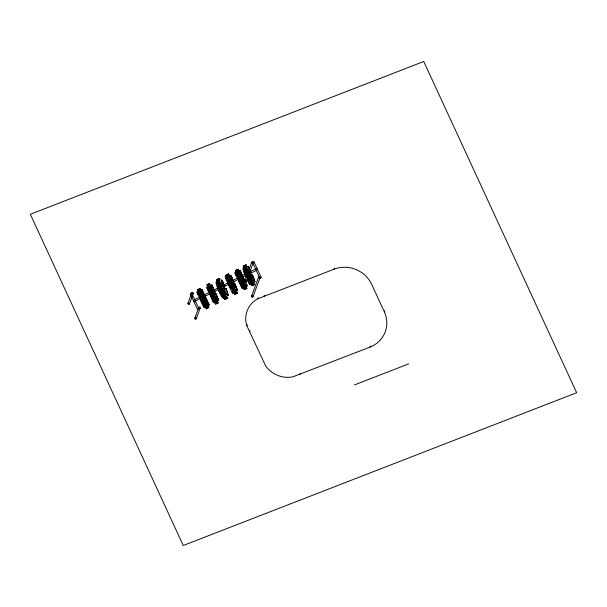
<?xml version="1.0" encoding="UTF-8"?>
<svg xmlns="http://www.w3.org/2000/svg" width="607" height="607" viewBox="0 0 607 607"><rect width="100%" height="100%" fill="white"/><g stroke="black" fill="none" stroke-linecap="round" stroke-linejoin="round"><path stroke-width="0.91" d="M250.213 269.781L249.636 270.904M226.1 288.454L224.977 288.833A6.381 0.782 67 0 0 223.027 284.546L223.581 282.953A8.604 1.055 67 0 0 221.813 283.067A8.604 1.055 67 0 0 227.352 295.199A8.604 1.055 67 0 0 226.244 288.803L224.499 289.038A6.381 0.782 67 0 0 222.541 284.751L223.293 283.074A8.604 1.055 67 0 0 220.994 280.108M210.083 293.621L204.976 296.277M233.027 280.578L233.156 280.123L233.907 281.671M194.012 301.74L193.307 300.351L194.012 301.74L200.78 298.325M187.973 303.432L191.835 292.87M189.414 304.008A0.774 0.728 20.1 0 0 188.572 302.984A0.774 0.728 20.1 0 0 188.094 304.16A0.774 0.728 20.1 0 0 189.414 304.008L193.276 293.447M194.817 318.25L198.755 307.468M196.258 318.827A0.774 0.728 20.1 0 0 195.416 317.802A0.774 0.728 20.1 0 0 194.938 318.978A0.774 0.728 20.1 0 0 196.258 318.827L200.196 308.053M244.712 281.39L251.708 262.262M246.154 281.974A0.774 0.728 20.1 0 0 245.311 280.95A0.774 0.728 20.1 0 0 244.833 282.126A0.774 0.728 20.1 0 0 246.154 281.974L253.149 262.846M251.548 296.208L258.552 277.08M252.99 296.793A0.774 0.728 20.1 0 0 252.148 295.768A0.774 0.728 20.1 0 0 251.67 296.937A0.774 0.728 20.1 0 0 252.99 296.793L259.993 277.665A0.774 0.728 20.1 0 1 259.584 278.059M384.755 310.678L384.345 311.801A28.688 26.958 20.1 0 1 369.989 347.121L292.817 376.848A25.782 24.227 20.1 0 1 265.654 365.938L246.882 325.822L247.292 324.707M246.882 325.822L246.525 324.828A25.357 23.825 20.1 0 1 256.928 299.243L257.884 298.765L258.294 297.65M249.606 331.726L250.016 330.603M263.962 296.406L264.371 295.283M257.884 298.765L334.009 269.197L334.419 268.074M299.934 374.329L300.344 373.206M369.989 347.121L370.399 345.998M250.388 271.61L250.85 272.338M200.644 298.295L200.105 298.356M214.028 289.843L214.946 291.314L214.567 291.102M253.946 261.784L252.535 262.33L253.946 261.731L261.23 277.513L259.872 278.203L260.433 277.672M213.034 289.38L213.543 288.287L211.653 284.774L218.748 300.382L215.933 293.477L215.083 293.803L215.614 293.568M232.041 279.789L232.549 278.689L230.66 275.176L237.754 290.791L234.932 283.879L234.082 284.205M212.936 289.129L213.254 288.416L211.365 284.903M231.935 279.531C233.096 278.567 230.136 274.85 230.501 275.775M199.627 295.966L198.489 295.624L196.926 291.959L204.164 307.506L200.887 300.806L201.228 300.632M237.625 276.784L236.487 276.443L234.932 272.771L242.163 288.325L238.885 281.625L239.401 281.345M197.874 309.259L197.601 309.57L198.216 309.494M239.659 281.178L239.15 281.458L242.451 288.188L242.193 287.452M194.157 299.926L199.233 297.362M209.377 292.24L204.301 294.797L205.856 298.075M213.603 290.1L217.837 287.968M224.605 284.546L227.982 282.839M233.058 280.275L237.291 278.143M242.36 275.578L244.902 274.296M249.97 271.731L255.896 268.742M214.309 291.489L218.535 289.349M225.303 285.935L228.687 284.228M233.763 281.663L237.99 279.524M243.066 276.959L245.6 275.684M250.752 271.617C250.995 273.188 253.878 272.065 256.594 270.13M236.487 276.443L236.92 276.451M198.489 295.624L197.958 293.674M243.688 279.364L244.803 280.859M200.887 300.806L204.21 306.952M234.932 283.879L233.999 284.213M252.239 275.085L251.07 275.548L252.74 275.328A8.604 0.653 66.3 0 1 254.743 281.898A8.604 0.653 66.3 0 1 249.818 271.761M252.208 275.123L252.588 274.979M222.541 284.751L223.027 284.546M224.499 289.038L224.977 288.833M354.42 384.937L408.587 363.897M237.299 278.006L238.27 278.894M199.293 297.195C200.416 296.967 200.454 299.706 199.756 298.303M260.623 277.596L261.23 277.513M234.568 284.023L237.466 290.92L237.003 290.275M199.506 295.715L198.914 295.632M190.363 293.818L191.721 293.181L190.317 293.788L197.601 309.57M251.344 272.93L250.949 272.535M228.627 273.894L228.702 274.531M228.68 274.015L229.006 275.79M228.536 274.083L228.558 274.592M228.186 274.235L228.065 274.812M227.534 274.387L227.61 275.024M227.132 274.569L227.648 276.405M226.669 274.781L227.193 276.61M226.722 274.895L226.601 275.472M226.236 275.115L226.259 275.631M226.092 275.183L226.563 276.898M237.003 293.173L237.125 292.597M236.51 293.393L236.631 292.817M235.653 293.788L235.63 293.272M235.046 294.061L235.167 293.477M235.235 294.251L234.621 293.333M209.673 283.613L209.696 284.122M209.529 283.681L209.999 285.389M209.134 283.712L209.658 285.548M208.178 284.288L208.201 284.797M207.723 284.493L207.602 285.07M207.23 284.713L207.556 286.489M218.353 300.457L215.644 293.606M217.996 302.772L218.171 302.309M217.655 302.931L217.632 302.415M217.511 302.992L217.541 302.597M217.245 303.394L216.623 302.476M216.646 303.379L216.676 302.984M216.191 303.591L216.168 303.075M216.046 303.652L216.077 303.257M215.751 304.069L214.446 301.831M238.255 278.135L237.678 278.165M252.542 262.391L259.872 278.203M224.863 286.018C225.5 287.065 224.142 283.773 224.34 285.047M204.271 294.714L204.536 295.351M208.52 290.791L208.224 290.313M224.59 286.163L224.287 285.578M242.982 277.027L242.466 275.988M228.619 274.963L227.997 274.045L228.657 275.95M228.475 275.024L227.989 274.182L228.209 274.751M237.2 293.234L236.032 291.064M236.229 292.612L236.707 293.454M236.085 292.673L236.707 293.591L236.487 292.885M235.622 292.885L236.244 293.796L236.085 293.204M235.22 293.06L235.842 293.978L235.683 293.386M226.229 278.021L225.774 277.376L225.903 277.854M234.765 293.272L235.243 294.114M234.272 293.492L234.757 294.334M234.127 293.553L234.894 294.403L234.734 293.811M232.405 292.346L232.754 292.931M208.96 284.713L208.391 283.917L208.603 284.615M208.102 285.108L207.526 284.304L207.746 285.009M207.526 284.44L208.004 285.282M218.194 302.825L217.025 300.662M207.609 285.328L207.04 284.524L207.253 285.229M217.708 303.045L216.54 300.882M217.086 302.271L217.564 303.113M216.221 302.658L216.699 303.5M206.941 287.748L206.479 287.103L213.573 302.718L212.511 299.866M215.758 302.863L216.244 303.705M215.614 302.931L216.1 303.773M215.273 303.09L215.751 303.932M215.128 303.151L215.895 304.001L215.728 303.409M257.095 269.235L257.444 269.698L257.087 268.78M238.24 269.69L237.898 269.182M238.103 269.758L237.754 269.25M237.754 269.918L237.474 269.523M246.783 285.631L247.026 286.056L246.761 285.32M237.322 269.462L237.618 269.986M246.563 287.809L246.92 288.446L246.541 287.422M246.427 287.87L246.708 288.264M236.298 270.601L236.009 270.206M236.161 270.661L235.873 270.274M246.078 288.029L246.434 288.674L246.055 287.65M245.987 288.211L246.222 288.492M245.532 288.424L245.835 288.955L245.456 287.93M245.084 288.5L245.38 289.023M245.129 288.613L245.365 288.886M244.621 288.712L244.917 289.236M244.674 288.826L244.978 289.357L244.598 288.325M235.213 272.642L235.926 273.985M244.477 288.78L244.909 289.107M244.189 289.053L244.492 289.585L244.113 288.553M243.991 289.008L244.424 289.327M201.782 289.691L202.025 290.116M200.242 288.871L199.809 288.553M199.802 288.416L200.098 288.94M199.756 289.099L199.407 288.462L200.333 290.237M199.612 289.167L199.271 288.659M199.157 289.38L198.868 288.993M198.755 289.569L198.466 289.175M198.299 289.782L198.011 289.395M198.155 289.85L197.867 289.456M208.08 307.218L208.368 307.605M207.935 307.286L208.224 307.673M197.814 290.009L197.525 289.622M197.67 290.078L197.381 289.683M207.131 307.795L207.366 308.075M206.623 307.901L206.972 308.538L206.6 307.514M235.888 291.132L237.193 293.371L236.98 292.665M235.539 291.284L236.275 292.718M235.402 291.352L236.131 292.786M234.939 291.557L235.675 292.991M234.537 291.739L235.273 293.173M234.074 291.944L234.81 293.378M233.93 292.013L234.666 293.447M234.325 293.598L232.686 290.328M226.502 279.228C220.508 267.05 235.569 300.958 232.086 291.671M216.889 300.723L218.194 302.961L218.027 302.377M216.395 300.943L217.131 302.385M215.94 301.155L216.669 302.59M215.531 301.338L216.267 302.772M215.075 301.542L215.811 302.976M214.931 301.611L215.667 303.045M214.582 301.762L215.318 303.197M240.501 271.853L239.788 270.502L240.046 271.238M246.601 284.577L247.307 285.92L245.888 282.566M238.194 269.576L239.644 272.505M238.05 269.645L238.68 270.897M237.709 269.804L238.339 271.056M238.194 271.124L237.329 269.591M237.739 271.337L236.867 269.804M237.337 271.519L236.411 269.872M236.244 270.487L236.882 271.739M236.108 270.547L236.738 271.799M236.396 271.959L235.524 270.434M236.252 272.027L235.326 270.381M208.596 303.758L209.309 305.109L202.07 289.554L202.814 291.398M200.189 288.757L200.818 290.009M200.682 290.078L199.756 288.431M199.559 289.053L200.189 290.305M199.104 289.266L199.733 290.518M198.701 289.456L199.331 290.707M198.246 289.668L198.876 290.92M198.102 289.736L198.732 290.988M197.761 289.896L198.39 291.148M197.616 289.964L198.246 291.216M214.294 291.041L213.99 289.964M238.779 270.73L241.791 276.997M238.634 270.798L239.507 272.573M238.293 270.957L239.158 272.733M238.149 271.026L239.014 272.801M237.694 271.238L238.559 273.013M237.291 271.42L238.164 273.203M236.836 271.632L237.701 273.416M236.692 271.701L237.557 273.484M236.351 271.86L237.216 273.643M236.206 271.928L237.071 273.704M236.07 291.163L234.082 287.012M234.985 289.296L235.926 291.223M234.643 289.448L235.584 291.383M234.499 289.516L235.44 291.443M234.977 291.648L232.989 287.506M233.634 289.903L234.575 291.83M233.179 290.108L234.112 292.043M233.976 292.104L231.988 287.953M232.549 290.396L234.75 294.471L234.59 293.879M233.483 292.324L231.495 288.173M217.45 298.796L215.864 295.503M217.071 300.753L215.083 296.603M215.986 298.894L216.927 300.822M215.644 299.046L216.578 300.973M216.433 301.042L214.446 296.891M215.037 299.319L215.978 301.247M208.649 286.512L209.256 287.748M214.635 299.501L215.576 301.429M214.172 299.706L215.113 301.633M214.969 301.702L212.981 297.551M213.687 299.926L214.628 301.854M213.543 299.995L214.483 301.922M200.773 289.911L202.655 293.796M200.636 289.979L201.501 291.755M200.287 290.138L201.16 291.921M200.151 290.207L201.016 291.982M199.688 290.419L200.56 292.202M199.293 290.609L200.158 292.384M198.83 290.821L199.703 292.597M198.686 290.89L199.559 292.665M198.345 291.049L200.227 294.926M198.201 291.117L199.073 292.893M198.595 294.532L197.214 291.823L197.472 292.559M241.169 273.218L242.906 276.86M239.469 272.497L245.008 284.326M239.128 272.657L240.175 274.834M238.983 272.725L241.161 277.293M238.528 272.938L239.575 275.115M238.126 273.12L239.173 275.305M237.671 273.332L238.718 275.517M237.527 273.4L238.574 275.586M237.185 273.56L239.363 278.127M237.041 273.628L241.548 283.196M236.593 275.35L241.707 286.345M203.163 292.399L203.982 294.107M207.928 302.4L206.031 298.409M201.463 291.679L203.641 296.246M201.122 291.838L202.169 294.023M200.978 291.906L202.025 294.092M200.522 292.119L201.57 294.304M200.12 292.308L201.167 294.486M199.665 292.521L204.172 302.089M199.521 292.589L200.568 294.767M199.035 292.817L200.082 294.994M240.152 274.781L243.635 282.225M239.553 275.062L243.028 282.505M239.15 275.252L242.633 282.687M238.695 275.464L242.17 282.9M238.551 275.532L242.034 282.968M202.632 293.742L206.114 301.178M202.146 293.97L203.299 296.406M202.002 294.038L205.485 301.474M201.547 294.251L205.029 301.687M201.145 294.441L204.627 301.876M200.545 294.714L204.028 302.157M200.204 294.881L203.686 302.316M200.06 294.941L201.213 297.384M199.415 296.246L201.896 301.542M235.152 286.512L235.721 287.71M235.015 289.364L230.592 279.63M233.596 287.232L234.674 289.524M233.452 287.293L234.53 289.585M232.587 287.68L233.665 289.979M232.124 287.893L233.209 290.184M232.716 290.404L228.293 280.662M216.016 298.963L211.585 289.22M215.667 299.114L211.244 289.38M213.99 297.096L215.068 299.388M213.588 297.278L214.666 299.57M209.779 290.04L214.203 299.782M213.717 300.002L209.286 290.26M212.496 297.771L213.573 300.063M241.783 276.974L245.152 284.258M241.647 277.065L242.815 279.569M241.305 277.224L242.474 279.728M241.154 277.27L244.522 284.554M239.355 278.105L242.717 285.389M203.633 296.224L205.97 301.247M203.292 296.383L206.661 303.667M201.205 297.362L204.574 304.646M384.345 311.801L371.659 284.319A28.688 26.958 20.1 0 0 334.009 269.197M245.061 280.753L240.076 270.373L241.632 274.038M243.855 278.894L244.78 280.882M192.487 294.79L198.626 308.083M234.871 285.905L230.857 276.754M234.097 287.05L231.806 282.012M233.612 287.27L229.325 277.604M233.467 287.339L231.176 282.293M231.859 285.047L233.005 287.543M232.602 287.726L228.315 278.059M232.14 287.93L229.848 282.892M231.995 287.999L229.704 282.961M231.51 288.219L227.223 278.552M230.265 287.984L228.74 284.622M213.952 294.152L215.098 296.648M213.315 294.433L214.461 296.937M214.005 297.142L209.719 287.475M213.603 297.324L209.316 287.657M211.995 295.032L213.125 297.483M211.851 295.093L212.996 297.597M212.511 297.817L210.219 292.771M243.612 282.179L244.667 284.486M243.012 282.46L244.909 286.656M242.61 282.65L244.507 286.838M242.155 282.862L243.202 285.169M242.011 282.93L243.066 285.229M241.525 283.158L242.58 285.457M236.776 276.306L235.22 272.748M206.775 300.07L207.602 301.884M206.092 301.14L207.989 305.329M205.948 301.209L207.002 303.508M205.462 301.436L207.366 305.625M205.007 301.649L206.061 303.948M204.605 301.831L205.659 304.137M204.149 302.043L205.204 304.35M204.005 302.111L205.06 304.418M203.664 302.271L205.561 306.467M202.207 302.203L203.034 304.016M231.859 285.055L229.643 280.055M214.028 291.459L214.946 293.507M213.952 294.16L211.729 289.16M213.315 294.448L210.174 287.27M211.851 295.108L209.635 290.1M245.114 284.19L245.994 286.147M244.97 284.258L245.85 286.216M244.629 284.417L245.509 286.375M244.484 284.486L245.365 286.436M243.172 285.1L244.052 287.05M243.028 285.161L243.908 287.119M242.686 285.32L243.566 287.278M242.542 285.389L243.422 287.346M206.972 303.439L207.852 305.397M206.63 303.599L207.503 305.556M206.023 303.879L206.904 305.837M205.629 304.069L206.509 306.027M205.174 304.282L206.046 306.239M205.029 304.35L205.91 306.307M204.544 304.577L205.424 306.535M231.821 282.027L229.097 275.631M231.184 282.316L229.18 277.672M229.863 282.915L227.86 278.264M229.719 282.976L227.003 276.58M227.572 281.974L228.429 283.939M213.171 289.501L213.74 290.806M209.142 290.321L210.227 292.794M208.573 291.572L213.861 302.59L213.732 302.111M252.3 275.1L252.451 275.457A8.604 0.653 66.3 0 1 253.536 280.548M245.949 286.056L246.594 287.528M245.805 286.117L246.45 287.597M245.463 286.284L246.108 287.756M245.319 286.345L245.964 287.824M244.864 286.557L245.509 288.037M244.462 286.747L245.107 288.226M244.006 286.959L244.651 288.439M243.862 287.028L244.507 288.507M243.521 287.187L244.166 288.666M243.377 287.255L244.022 288.727M207.951 305.238L208.596 306.717M207.806 305.306L208.451 306.778M207.465 305.465L208.11 306.937M207.321 305.533L207.966 307.005M206.866 305.746L207.511 307.218M206.463 305.936L207.108 307.408M206.008 306.148L206.653 307.62M205.864 306.216L206.509 307.688M205.523 306.376L206.168 307.848M205.378 306.436L206.334 308.697M203.709 305.533L204.445 307.271M229.666 277.452L230.614 279.675M228.718 277.877L229.666 280.108M227.367 278.484L228.315 280.715M210.811 286.982L211.76 289.205M210.667 287.043L211.615 289.273M210.318 287.202L211.274 289.425M208.854 287.862L209.802 290.085M208.709 287.93L209.658 290.154M208.368 288.082L209.316 290.305M208.224 288.15L209.172 290.374M225.812 288.575L225.956 288.924A8.604 1.055 67 0 1 227.564 295.844M228.953 275.692L229.704 277.528M228.611 275.851L229.363 277.68M228.467 275.912L229.218 277.748M228.004 276.124L228.756 277.953M228.353 278.135L227.155 275.092M227.898 278.34L226.692 275.297M226.654 276.731L227.405 278.56M226.51 276.8L227.261 278.628M226.259 278.825L226.836 280.229M212.427 287.756L211.494 285.373M210.098 285.229L210.849 287.058M209.954 285.29L210.705 287.126M209.605 285.449L210.356 287.278M209.461 285.51L210.212 287.346M209.005 285.722L209.756 287.551M208.603 285.897L209.354 287.733M208.14 286.109L208.891 287.938M207.996 286.17L208.747 288.006M207.655 286.329L208.406 288.158M207.511 286.39L208.262 288.226M207.829 289.827L206.896 287.445M246.396 287.49L246.768 288.378M245.911 287.71L246.283 288.606M245.053 288.113L245.425 289.008M237.413 269.409L237.732 270.191M244.454 288.393L244.765 289.167M243.968 288.621L244.28 289.395M208.762 304.502L209.013 305.131M201.79 289.797L202.048 290.427M208.542 306.603L208.907 307.499M208.398 306.672L208.762 307.567M208.057 306.831L208.421 307.726M207.913 306.899L208.277 307.795M207.457 307.112L207.829 308.136M207.055 307.301L207.419 308.197M206.456 307.582L206.82 308.47M206.114 307.741L206.486 308.766M205.97 307.81L206.342 308.834M197.958 289.273L198.322 290.169M197.814 289.342L198.125 290.123M228.649 274.417L229.143 275.73M228.012 274.698L228.513 276.01M227.557 274.91L228.057 276.223M226.548 275.358L227.048 276.678M226.206 275.517L226.699 276.83M209.643 284.015L210.143 285.328M209.013 284.296L209.514 285.609M208.55 284.501L209.051 285.814M208.148 284.683L208.649 285.996M207.693 284.895L208.186 286.208M207.548 284.956L208.049 286.269M207.199 285.115L207.7 286.428M225.956 275.115L226.115 275.692M216.024 303.143L216.183 303.728M209.392 283.606L209.552 284.19M209.21 284.349L208.854 283.704L209.066 284.41M251.981 263.135A0.774 0.728 20.1 0 1 252.117 261.875A0.774 0.728 20.1 0 1 253.195 262.656M191.858 293.431A0.774 0.728 20.1 0 1 192.305 292.453A0.774 0.728 20.1 0 1 193.307 293.006A0.774 0.728 20.1 0 1 192.677 293.887M258.817 277.953A0.774 0.728 20.1 0 1 259.546 276.693M198.717 307.848A0.774 0.728 20.1 0 1 199.422 307.028A0.774 0.728 20.1 0 1 200.249 307.802A0.774 0.728 20.1 0 1 199.4 308.485M226.267 298.136A10.736 1.313 67 0 1 220.531 289.122A10.736 1.313 67 0 1 218.626 279.842M227.64 298.075A10.607 1.297 67 0 1 223.148 291.011A10.607 1.297 67 0 1 219.119 279.395M219.188 278.712A10.607 1.297 67 0 1 219.544 278.681M227.564 297.453A10.607 1.297 67 0 1 223.566 292.278A10.607 1.297 67 0 1 218.975 279.455M219.044 278.772A10.607 1.297 67 0 1 219.4 278.742M222.951 297.9A8.604 1.055 67 0 1 218.414 290.116A8.604 1.055 67 0 1 216.38 282.164M227.155 298.28A10.607 1.297 67 0 1 221.555 288.689A10.736 1.313 67 0 1 219.006 278.772M219.059 278.894A10.607 1.297 67 0 0 221.555 288.689A10.736 1.313 67 0 0 227.208 298.401M227.01 298.341A10.607 1.297 67 0 1 221.411 288.75A10.736 1.313 67 0 1 218.861 278.833M218.915 278.954A10.607 1.297 67 0 0 221.411 288.75A10.736 1.313 67 0 0 227.064 298.462M225.174 298.598A10.736 1.313 67 0 1 219.984 290.874A10.736 1.313 67 0 1 216.904 279.66M225.804 298.333A10.736 1.313 67 0 1 220.622 290.609A10.736 1.313 67 0 1 217.541 279.395M226.214 298.022A10.607 1.297 67 0 1 221.092 290.396A10.607 1.297 67 0 1 218.05 279.319M227.064 295.328A8.604 1.055 67 0 1 225.561 292.855M224.666 291.072A8.604 1.055 67 0 1 223.755 289.076M222.89 287.005A8.604 1.055 67 0 1 221.525 283.188M225.66 298.394A10.736 1.313 67 0 1 220.478 290.67A10.736 1.313 67 0 1 217.397 279.455M225.243 299.236A10.736 1.313 67 0 1 219.575 289.524A10.736 1.313 67 0 1 217.048 279.599M224.56 298.348A10.607 1.297 67 0 1 218.93 286.838A10.607 1.297 67 0 1 217.443 279.577M225.607 298.28A10.607 1.297 67 0 1 225.182 298.985M226.601 298.659A10.736 1.313 67 0 1 220.402 287.657A10.736 1.313 67 0 1 219.028 279.675M226.548 298.538A10.607 1.297 67 0 1 220.432 287.672A10.607 1.297 67 0 1 219.074 279.789M224.211 290.04A10.607 1.297 67 0 1 225.151 292.513M227.762 297.506A10.736 1.313 67 0 1 222.025 288.484A10.736 1.313 67 0 1 220.129 279.205M225.751 298.219A10.607 1.297 67 0 1 220.629 290.586A10.607 1.297 67 0 1 217.587 279.516M220.053 293.022A8.604 1.055 67 0 1 218.277 288.955M216.327 282.612A8.604 1.055 67 0 1 216.38 282.058M227.617 297.567A10.736 1.313 67 0 1 222.435 289.835A10.736 1.313 67 0 1 219.355 278.621M224.211 298.5A10.607 1.297 67 0 1 218.588 286.99A10.607 1.297 67 0 1 217.094 279.721M225.189 299.114A10.607 1.297 67 0 1 224.833 299.137M224.066 298.561A10.607 1.297 67 0 1 219.453 289.585A10.607 1.297 67 0 1 216.524 280.495M216.593 279.804A10.607 1.297 67 0 1 216.949 279.781M225.045 299.175A10.607 1.297 67 0 1 224.689 299.198M250.213 272.338A6.381 0.478 66.3 0 1 251.556 275.335M253.119 285.207A10.736 0.812 66.3 0 1 247.284 274.053A10.736 0.812 66.3 0 1 245.167 266.39M253.809 283.719A10.607 0.797 66.3 0 1 248.802 273.416A10.736 0.812 66.3 0 0 254.621 284.554M248.453 272.581A10.607 0.797 66.3 0 1 246.199 265.16M254.568 284.433A10.607 0.797 66.3 0 1 254.325 284.402M254.424 284.493A10.607 0.797 66.3 0 1 248.658 273.476A10.736 0.812 66.3 0 0 254.477 284.615M248.309 272.642A10.607 0.797 66.3 0 1 246.055 265.221M252.762 279.076A8.604 0.653 66.3 0 1 250.979 275.29M247.815 267.019A8.604 0.653 66.3 0 1 249.007 268.135M248.878 269.349A8.604 0.653 66.3 0 1 249.295 268.006M249.864 284.319A8.604 0.653 66.3 0 1 246.996 279.432M246.078 277.437A8.604 0.653 66.3 0 1 243.073 268.681M254.075 284.645A10.607 0.797 66.3 0 1 248.673 274.47A10.736 0.812 66.3 0 0 254.075 284.129M245.524 265.98A10.607 0.797 66.3 0 0 247.96 272.793A10.736 0.812 66.3 0 1 245.653 265.251M245.463 265.35A10.607 0.797 66.3 0 1 245.706 265.373M253.878 284.076A10.607 0.797 66.3 0 1 248.529 274.531A10.736 0.812 66.3 0 0 253.931 284.19M245.38 266.041A10.607 0.797 66.3 0 0 247.815 272.862A10.736 0.812 66.3 0 1 245.509 265.32M245.319 265.411A10.607 0.797 66.3 0 1 245.562 265.441M252.026 285.692A10.736 0.812 66.3 0 1 247.307 277.103M243.551 266.177A10.736 0.812 66.3 0 0 246.928 276.246A10.607 0.797 66.3 0 1 243.604 266.298M252.603 284.774A10.736 0.812 66.3 0 1 247.937 276.822A10.607 0.797 66.3 0 0 251.852 284.584M246.821 274.258A10.736 0.812 66.3 0 1 244.189 265.896M253.066 285.085A10.607 0.797 66.3 0 1 247.846 275.335A10.607 0.797 66.3 0 1 244.697 265.82M252.459 284.835A10.736 0.812 66.3 0 1 247.793 276.883A10.607 0.797 66.3 0 0 251.708 284.645M244.044 265.965A10.736 0.812 66.3 0 0 247.413 276.033A10.607 0.797 66.3 0 1 243.908 266.685M252.171 285.624A10.736 0.812 66.3 0 1 247.451 277.035A10.607 0.797 66.3 0 0 252.117 285.502M243.695 266.116A10.736 0.812 66.3 0 0 247.072 276.185A10.607 0.797 66.3 0 1 243.748 266.238M243.855 266.056A10.607 0.797 66.3 0 1 244.09 266.086M252.406 284.721A10.607 0.797 66.3 0 1 252.224 285.328M253.468 284.395A10.736 0.812 66.3 0 1 248.802 276.443A10.736 0.812 66.3 0 1 245.046 265.517M253.415 284.281A10.607 0.797 66.3 0 1 249.371 277.68A10.607 0.797 66.3 0 1 244.864 265.616M248.43 272.551A10.736 0.812 66.3 0 1 246.146 265.039M246.844 274.273A10.607 0.797 66.3 0 1 244.052 266.625M243.999 265.995A10.607 0.797 66.3 0 1 244.234 266.018M252.603 285.29A10.607 0.797 66.3 0 1 252.368 285.267M249.955 284.175A8.604 0.653 66.3 0 1 247.284 279.303M245.471 275.252A8.604 0.653 66.3 0 1 243.984 271.496M248.286 272.619A10.736 0.812 66.3 0 1 246.002 265.107M251.973 285.571A10.607 0.797 66.3 0 1 247.307 277.088M423.739 61.489L30.35 214.286L183.261 545.511L576.65 392.714L423.739 61.489"/></g></svg>
